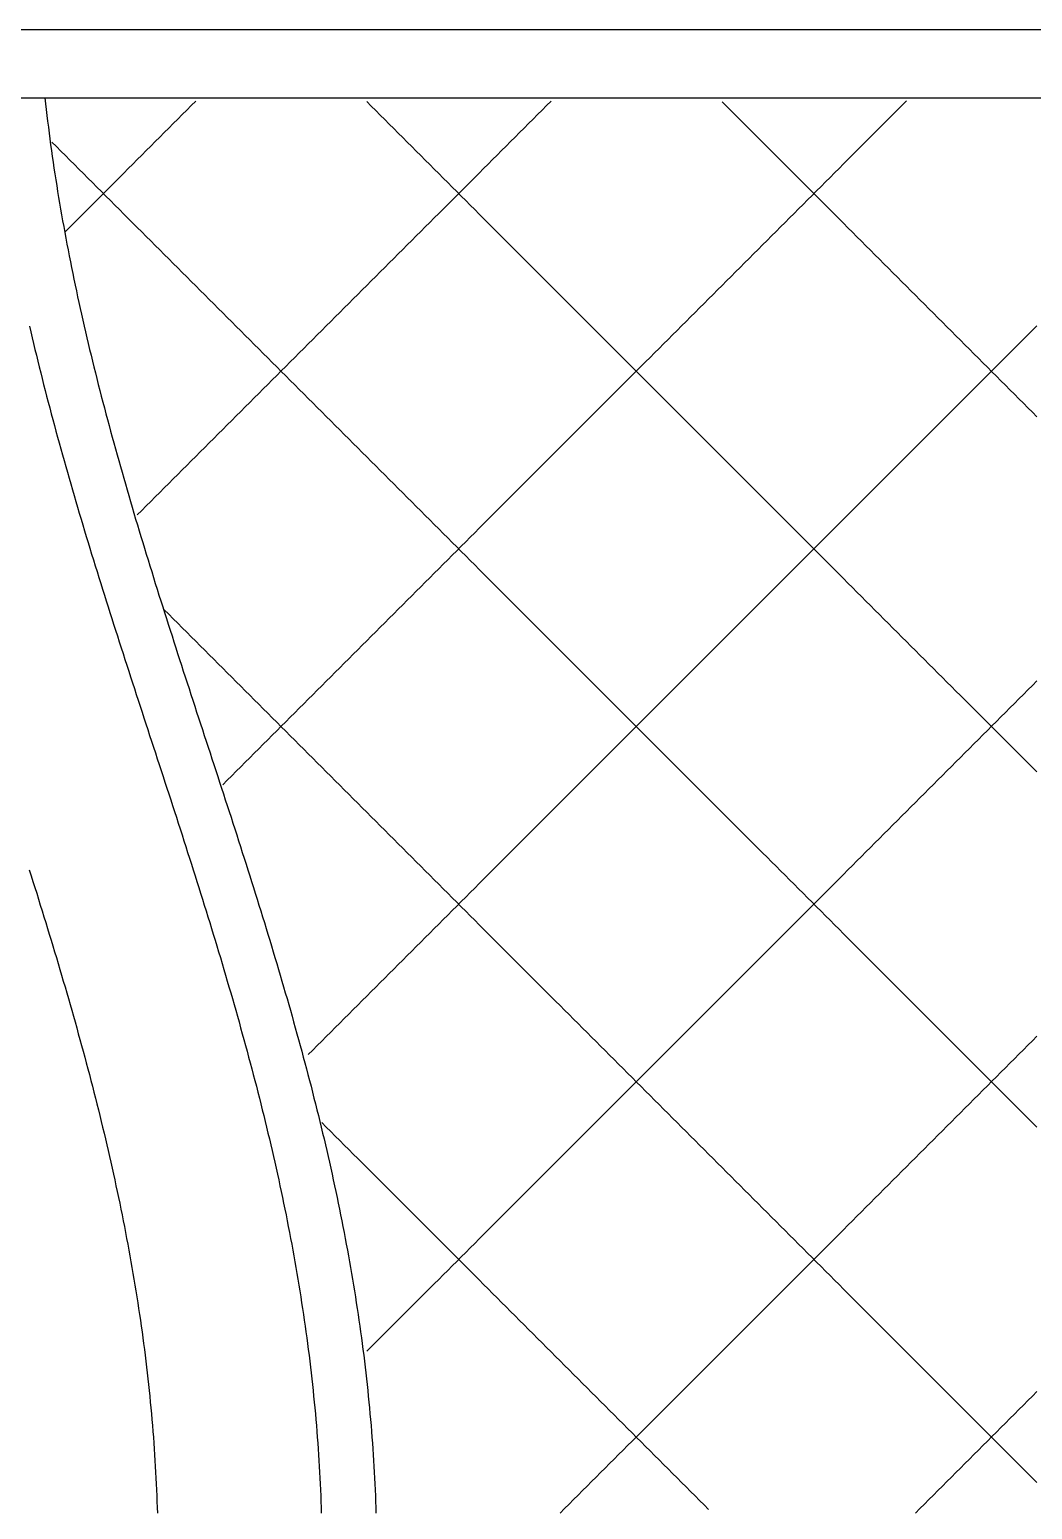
# Model space of a CAD drawing. Header units: millimetres. Extents: x 8 to 232, y 8 to 232.
# Drawn here: x 46.6 to 120, y 123.7 to 232 of the extents above; entities that cross this region are included whole.
import ezdxf

# ---------------------------------------------------------------- set-up
doc = ezdxf.new("R2010")
doc.units = ezdxf.units.MM
doc.layers.add('STUDY_GUIDES', color=7, linetype='Continuous')

msp = doc.modelspace()

# ---------------------------------------------------------------- linework, layer by layer
at = {"layer": 'STUDY_GUIDES'}
for points in [[(26, 232), (214, 232)], [(28, 227), (212, 227)], [(47.717, 227), (47.7645, 226.572), (47.8134, 226.144), (47.8639, 225.716), (47.9158, 225.288), (47.9691, 224.86), (48.0239, 224.432), (48.0801, 224.004), (48.1378, 223.576), (48.1969, 223.148), (48.2574, 222.72), (48.3194, 222.292), (48.3827, 221.864), (48.4474, 221.436), (48.5135, 221.008), (48.581, 220.58), (48.6499, 220.152), (48.7201, 219.724), (48.7917, 219.296), (48.8646, 218.868), (48.9389, 218.44), (49.0145, 218.012), (49.0914, 217.584), (49.1696, 217.156), (49.2491, 216.728), (49.3299, 216.3), (49.412, 215.872), (49.4953, 215.444), (49.5799, 215.016), (49.6657, 214.588), (49.7528, 214.16), (49.8411, 213.732), (49.9306, 213.304), (50.0213, 212.876), (50.1132, 212.448), (50.2063, 212.02), (50.3006, 211.592), (50.396, 211.164), (50.4925, 210.736), (50.5902, 210.308), (50.689, 209.88), (50.7889, 209.452), (50.8899, 209.024), (50.9919, 208.596), (51.0951, 208.168), (51.1993, 207.74), (51.3045, 207.312), (51.4108, 206.884), (51.5181, 206.456), (51.6264, 206.028), (51.7357, 205.6), (51.8459, 205.172), (51.9571, 204.744), (52.0693, 204.316), (52.1824, 203.888), (52.2964, 203.46), (52.4113, 203.032), (52.5271, 202.604), (52.6438, 202.176), (52.7613, 201.748), (52.8797, 201.32), (52.9989, 200.892), (53.119, 200.464), (53.2398, 200.036), (53.3614, 199.608), (53.4838, 199.18), (53.607, 198.752), (53.7309, 198.324), (53.8555, 197.896), (53.9808, 197.468), (54.1068, 197.04), (54.2335, 196.612), (54.3608, 196.184), (54.4888, 195.756), (54.6175, 195.328), (54.7467, 194.9), (54.8765, 194.472), (55.007, 194.044), (55.1379, 193.616), (55.2695, 193.188), (55.4015, 192.76), (55.5341, 192.332), (55.6672, 191.904), (55.8007, 191.476), (55.9347, 191.048), (56.0692, 190.62), (56.2041, 190.192), (56.3394, 189.764), (56.4751, 189.336), (56.6112, 188.908), (56.7477, 188.48), (56.8845, 188.052), (57.0216, 187.624), (57.159, 187.196), (57.2967, 186.768), (57.4348, 186.34), (57.573, 185.912), (57.7115, 185.484), (57.8503, 185.056), (57.9892, 184.628), (58.1283, 184.2), (58.2676, 183.772), (58.4071, 183.344), (58.5467, 182.916), (58.6864, 182.488), (58.8262, 182.06), (58.9661, 181.632), (59.1061, 181.204), (59.2461, 180.776), (59.3861, 180.348), (59.5262, 179.92), (59.6662, 179.492), (59.8063, 179.064), (59.9463, 178.636), (60.0862, 178.208), (60.2261, 177.78), (60.3659, 177.352), (60.5055, 176.924), (60.6451, 176.496), (60.7845, 176.068), (60.9237, 175.64), (61.0628, 175.212), (61.2016, 174.784), (61.3403, 174.356), (61.4787, 173.928), (61.6169, 173.5), (61.7548, 173.072), (61.8924, 172.644), (62.0297, 172.216), (62.1667, 171.788), (62.3034, 171.36), (62.4397, 170.932), (62.5756, 170.504), (62.7112, 170.076), (62.8464, 169.648), (62.9811, 169.22), (63.1154, 168.792), (63.2493, 168.364), (63.3826, 167.936), (63.5155, 167.508), (63.6479, 167.08), (63.7798, 166.652), (63.9111, 166.224), (64.0419, 165.796), (64.1721, 165.368), (64.3017, 164.94), (64.4307, 164.512), (64.5591, 164.084), (64.6868, 163.656), (64.8139, 163.228), (64.9404, 162.8), (65.0661, 162.372), (65.1912, 161.944), (65.3155, 161.516), (65.4392, 161.088), (65.562, 160.66), (65.6841, 160.232), (65.8055, 159.804), (65.926, 159.376), (66.0457, 158.948), (66.1646, 158.52), (66.2827, 158.092), (66.3999, 157.664), (66.5163, 157.236), (66.6318, 156.808), (66.7463, 156.38), (66.86, 155.952), (66.9728, 155.524), (67.0846, 155.096), (67.1954, 154.668), (67.3053, 154.24), (67.4142, 153.812), (67.5221, 153.384), (67.629, 152.956), (67.7349, 152.528), (67.8398, 152.1), (67.9436, 151.672), (68.0463, 151.244), (68.148, 150.816), (68.2486, 150.388), (68.3481, 149.96), (68.4465, 149.532), (68.5437, 149.104), (68.6398, 148.676), (68.7348, 148.248), (68.8286, 147.82), (68.9213, 147.392), (69.0127, 146.964), (69.103, 146.536), (69.192, 146.108), (69.2799, 145.68), (69.3665, 145.252), (69.4519, 144.824), (69.536, 144.396), (69.6189, 143.968), (69.7005, 143.54), (69.7808, 143.112), (69.8598, 142.684), (69.9375, 142.256), (70.0139, 141.828), (70.089, 141.4), (70.1628, 140.972), (70.2352, 140.544), (70.3063, 140.116), (70.376, 139.688), (70.4444, 139.26), (70.5113, 138.832), (70.5769, 138.404), (70.6411, 137.976), (70.704, 137.548), (70.7654, 137.12), (70.8253, 136.692), (70.8839, 136.264), (70.941, 135.836), (70.9967, 135.408), (71.051, 134.98), (71.1038, 134.552), (71.1552, 134.124), (71.205, 133.696), (71.2535, 133.268), (71.3004, 132.84), (71.3459, 132.412), (71.3898, 131.984), (71.4323, 131.556), (71.4733, 131.128), (71.5128, 130.7), (71.5507, 130.272), (71.5872, 129.844), (71.6221, 129.416), (71.6555, 128.988), (71.6874, 128.56), (71.7178, 128.132), (71.7466, 127.704), (71.7739, 127.276), (71.7997, 126.848), (71.8239, 126.42), (71.8465, 125.992), (71.8676, 125.564), (71.8872, 125.136), (71.9052, 124.708), (71.9216, 124.28), (71.9365, 123.852), (71.9498, 123.424)], [(49.2154, 217.2154), (49.5446, 217.5446), (49.8738, 217.8738), (50.2031, 218.2031), (50.5323, 218.5323), (50.8615, 218.8615), (51.1908, 219.1908), (51.52, 219.52), (51.8492, 219.8492), (52.1785, 220.1785), (52.5077, 220.5077), (52.8369, 220.8369), (53.1662, 221.1662), (53.4954, 221.4954), (53.8246, 221.8246), (54.1538, 222.1538), (54.4831, 222.4831), (54.8123, 222.8123), (55.1415, 223.1415), (55.4708, 223.4708), (55.8, 223.8), (56.1292, 224.1292), (56.4585, 224.4585), (56.7877, 224.7877), (57.1169, 225.1169), (57.4462, 225.4462), (57.7754, 225.7754), (58.1046, 226.1046), (58.4338, 226.4338), (58.7631, 226.7631)], [(54.4831, 196.4831), (54.8123, 196.8123), (55.1415, 197.1415), (55.4708, 197.4708), (55.8, 197.8), (56.1292, 198.1292), (56.4585, 198.4585), (56.7877, 198.7877), (57.1169, 199.1169), (57.4462, 199.4462), (57.7754, 199.7754), (58.1046, 200.1046), (58.4338, 200.4338), (58.7631, 200.7631), (59.0923, 201.0923), (59.4215, 201.4215), (59.7508, 201.7508), (60.08, 202.08), (60.4092, 202.4092), (60.7385, 202.7385), (61.0677, 203.0677), (61.3969, 203.3969), (61.7262, 203.7262), (62.0554, 204.0554), (62.3846, 204.3846), (62.7138, 204.7138), (63.0431, 205.0431), (63.3723, 205.3723), (63.7015, 205.7015), (64.0308, 206.0308), (64.36, 206.36), (64.6892, 206.6892), (65.0185, 207.0185), (65.3477, 207.3477), (65.6769, 207.6769), (66.0062, 208.0062), (66.3354, 208.3354), (66.6646, 208.6646), (66.9938, 208.9938), (67.3231, 209.3231), (67.6523, 209.6523), (67.9815, 209.9815), (68.3108, 210.3108), (68.64, 210.64), (68.9692, 210.9692), (69.2985, 211.2985), (69.6277, 211.6277), (69.9569, 211.9569), (70.2862, 212.2862), (70.6154, 212.6154), (70.9446, 212.9446), (71.2738, 213.2738), (71.6031, 213.6031), (71.9323, 213.9323), (72.2615, 214.2615), (72.5908, 214.5908), (72.92, 214.92), (73.2492, 215.2492), (73.5785, 215.5785), (73.9077, 215.9077), (74.2369, 216.2369), (74.5662, 216.5662), (74.8954, 216.8954), (75.2246, 217.2246), (75.5538, 217.5538), (75.8831, 217.8831), (76.2123, 218.2123), (76.5415, 218.5415), (76.8708, 218.8708), (77.2, 219.2), (77.5292, 219.5292), (77.8585, 219.8585), (78.1877, 220.1877), (78.5169, 220.5169), (78.8462, 220.8462), (79.1754, 221.1754), (79.5046, 221.5046), (79.8338, 221.8338), (80.1631, 222.1631), (80.4923, 222.4923), (80.8215, 222.8215), (81.1508, 223.1508), (81.48, 223.48), (81.8092, 223.8092), (82.1385, 224.1385), (82.4677, 224.4677), (82.7969, 224.7969), (83.1262, 225.1262), (83.4554, 225.4554), (83.7846, 225.7846), (84.1138, 226.1138), (84.4431, 226.4431), (84.7723, 226.7723)], [(60.7385, 176.7385), (61.0677, 177.0677), (61.3969, 177.3969), (61.7262, 177.7262), (62.0554, 178.0554), (62.3846, 178.3846), (62.7138, 178.7138), (63.0431, 179.0431), (63.3723, 179.3723), (63.7015, 179.7015), (64.0308, 180.0308), (64.36, 180.36), (64.6892, 180.6892), (65.0185, 181.0185), (65.3477, 181.3477), (65.6769, 181.6769), (66.0062, 182.0062), (66.3354, 182.3354), (66.6646, 182.6646), (66.9938, 182.9938), (67.3231, 183.3231), (67.6523, 183.6523), (67.9815, 183.9815), (68.3108, 184.3108), (68.64, 184.64), (68.9692, 184.9692), (69.2985, 185.2985), (69.6277, 185.6277), (69.9569, 185.9569), (70.2862, 186.2862), (70.6154, 186.6154), (70.9446, 186.9446), (71.2738, 187.2738), (71.6031, 187.6031), (71.9323, 187.9323), (72.2615, 188.2615), (72.5908, 188.5908), (72.92, 188.92), (73.2492, 189.2492), (73.5785, 189.5785), (73.9077, 189.9077), (74.2369, 190.2369), (74.5662, 190.5662), (74.8954, 190.8954), (75.2246, 191.2246), (75.5538, 191.5538), (75.8831, 191.8831), (76.2123, 192.2123), (76.5415, 192.5415), (76.8708, 192.8708), (77.2, 193.2), (77.5292, 193.5292), (77.8585, 193.8585), (78.1877, 194.1877), (78.5169, 194.5169), (78.8462, 194.8462), (79.1754, 195.1754), (79.5046, 195.5046), (79.8338, 195.8338), (80.1631, 196.1631), (80.4923, 196.4923), (80.8215, 196.8215), (81.1508, 197.1508), (81.48, 197.48), (81.8092, 197.8092), (82.1385, 198.1385), (82.4677, 198.4677), (82.7969, 198.7969), (83.1262, 199.1262), (83.4554, 199.4554), (83.7846, 199.7846), (84.1138, 200.1138), (84.4431, 200.4431), (84.7723, 200.7723), (85.1015, 201.1015), (85.4308, 201.4308), (85.76, 201.76), (86.0892, 202.0892), (86.4185, 202.4185), (86.7477, 202.7477), (87.0769, 203.0769), (87.4062, 203.4062), (87.7354, 203.7354), (88.0646, 204.0646), (88.3938, 204.3938), (88.7231, 204.7231), (89.0523, 205.0523), (89.3815, 205.3815), (89.7108, 205.7108), (90.04, 206.04), (90.3692, 206.3692), (90.6985, 206.6985), (91.0277, 207.0277), (91.3569, 207.3569), (91.6862, 207.6862), (92.0154, 208.0154), (92.3446, 208.3446), (92.6738, 208.6738), (93.0031, 209.0031), (93.3323, 209.3323), (93.6615, 209.6615), (93.9908, 209.9908), (94.32, 210.32), (94.6492, 210.6492), (94.9785, 210.9785), (95.3077, 211.3077), (95.6369, 211.6369), (95.9662, 211.9662), (96.2954, 212.2954), (96.6246, 212.6246), (96.9538, 212.9538), (97.2831, 213.2831), (97.6123, 213.6123), (97.9415, 213.9415), (98.2708, 214.2708), (98.6, 214.6), (98.9292, 214.9292), (99.2585, 215.2585), (99.5877, 215.5877), (99.9169, 215.9169), (100.2462, 216.2462), (100.5754, 216.5754), (100.9046, 216.9046), (101.2338, 217.2338), (101.5631, 217.5631), (101.8923, 217.8923), (102.2215, 218.2215), (102.5508, 218.5508), (102.88, 218.88), (103.2092, 219.2092), (103.5385, 219.5385), (103.8677, 219.8677), (104.1969, 220.1969), (104.5262, 220.5262), (104.8554, 220.8554), (105.1846, 221.1846), (105.5138, 221.5138), (105.8431, 221.8431), (106.1723, 222.1723), (106.5015, 222.5015), (106.8308, 222.8308), (107.16, 223.16), (107.4892, 223.4892), (107.8185, 223.8185), (108.1477, 224.1477), (108.4769, 224.4769), (108.8062, 224.8062), (109.1354, 225.1354), (109.4646, 225.4646), (109.7938, 225.7938), (110.1231, 226.1231), (110.4523, 226.4523), (110.7815, 226.7815)], [(71.2738, 226.7262), (71.6031, 226.3969), (71.9323, 226.0677), (72.2615, 225.7385), (72.5908, 225.4092), (72.92, 225.08), (73.2492, 224.7508), (73.5785, 224.4215), (73.9077, 224.0923), (74.2369, 223.7631), (74.5662, 223.4338), (74.8954, 223.1046), (75.2246, 222.7754), (75.5538, 222.4462), (75.8831, 222.1169), (76.2123, 221.7877), (76.5415, 221.4585), (76.8708, 221.1292), (77.2, 220.8), (77.5292, 220.4708), (77.8585, 220.1415), (78.1877, 219.8123), (78.5169, 219.4831), (78.8462, 219.1538), (79.1754, 218.8246), (79.5046, 218.4954), (79.8338, 218.1662), (80.1631, 217.8369), (80.4923, 217.5077), (80.8215, 217.1785), (81.1508, 216.8492), (81.48, 216.52), (81.8092, 216.1908), (82.1385, 215.8615), (82.4677, 215.5323), (82.7969, 215.2031), (83.1262, 214.8738), (83.4554, 214.5446), (83.7846, 214.2154), (84.1138, 213.8862), (84.4431, 213.5569), (84.7723, 213.2277), (85.1015, 212.8985), (85.4308, 212.5692), (85.76, 212.24), (86.0892, 211.9108), (86.4185, 211.5815), (86.7477, 211.2523), (87.0769, 210.9231), (87.4062, 210.5938), (87.7354, 210.2646), (88.0646, 209.9354), (88.3938, 209.6062), (88.7231, 209.2769), (89.0523, 208.9477), (89.3815, 208.6185), (89.7108, 208.2892), (90.04, 207.96), (90.3692, 207.6308), (90.6985, 207.3015), (91.0277, 206.9723), (91.3569, 206.6431), (91.6862, 206.3138), (92.0154, 205.9846), (92.3446, 205.6554), (92.6738, 205.3262), (93.0031, 204.9969), (93.3323, 204.6677), (93.6615, 204.3385), (93.9908, 204.0092), (94.32, 203.68), (94.6492, 203.3508), (94.9785, 203.0215), (95.3077, 202.6923), (95.6369, 202.3631), (95.9662, 202.0338), (96.2954, 201.7046), (96.6246, 201.3754), (96.9538, 201.0462), (97.2831, 200.7169), (97.6123, 200.3877), (97.9415, 200.0585), (98.2708, 199.7292), (98.6, 199.4), (98.9292, 199.0708), (99.2585, 198.7415), (99.5877, 198.4123), (99.9169, 198.0831), (100.2462, 197.7538), (100.5754, 197.4246), (100.9046, 197.0954), (101.2338, 196.7662), (101.5631, 196.4369), (101.8923, 196.1077), (102.2215, 195.7785), (102.5508, 195.4492), (102.88, 195.12), (103.2092, 194.7908), (103.5385, 194.4615), (103.8677, 194.1323), (104.1969, 193.8031), (104.5262, 193.4738), (104.8554, 193.1446), (105.1846, 192.8154), (105.5138, 192.4862), (105.8431, 192.1569), (106.1723, 191.8277), (106.5015, 191.4985), (106.8308, 191.1692), (107.16, 190.84), (107.4892, 190.5108), (107.8185, 190.1815), (108.1477, 189.8523), (108.4769, 189.5231), (108.8062, 189.1938), (109.1354, 188.8646), (109.4646, 188.5354), (109.7938, 188.2062), (110.1231, 187.8769), (110.4523, 187.5477), (110.7815, 187.2185), (111.1108, 186.8892), (111.44, 186.56), (111.7692, 186.2308), (112.0985, 185.9015), (112.4277, 185.5723), (112.7569, 185.2431), (113.0862, 184.9138), (113.4154, 184.5846), (113.7446, 184.2554), (114.0738, 183.9262), (114.4031, 183.5969), (114.7323, 183.2677), (115.0615, 182.9385), (115.3908, 182.6092), (115.72, 182.28), (116.0492, 181.9508), (116.3785, 181.6215), (116.7077, 181.2923), (117.0369, 180.9631), (117.3662, 180.6338), (117.6954, 180.3046), (118.0246, 179.9754), (118.3538, 179.6462), (118.6831, 179.3169), (119.0123, 178.9877), (119.3415, 178.6585), (119.6708, 178.3292), (120, 178), (120.3292, 177.6708)], [(97.2831, 226.7169), (97.6123, 226.3877), (97.9415, 226.0585), (98.2708, 225.7292), (98.6, 225.4), (98.9292, 225.0708), (99.2585, 224.7415), (99.5877, 224.4123), (99.9169, 224.0831), (100.2462, 223.7538), (100.5754, 223.4246), (100.9046, 223.0954), (101.2338, 222.7662), (101.5631, 222.4369), (101.8923, 222.1077), (102.2215, 221.7785), (102.5508, 221.4492), (102.88, 221.12), (103.2092, 220.7908), (103.5385, 220.4615), (103.8677, 220.1323), (104.1969, 219.8031), (104.5262, 219.4738), (104.8554, 219.1446), (105.1846, 218.8154), (105.5138, 218.4862), (105.8431, 218.1569), (106.1723, 217.8277), (106.5015, 217.4985), (106.8308, 217.1692), (107.16, 216.84), (107.4892, 216.5108), (107.8185, 216.1815), (108.1477, 215.8523), (108.4769, 215.5231), (108.8062, 215.1938), (109.1354, 214.8646), (109.4646, 214.5354), (109.7938, 214.2062), (110.1231, 213.8769), (110.4523, 213.5477), (110.7815, 213.2185), (111.1108, 212.8892), (111.44, 212.56), (111.7692, 212.2308), (112.0985, 211.9015), (112.4277, 211.5723), (112.7569, 211.2431), (113.0862, 210.9138), (113.4154, 210.5846), (113.7446, 210.2554), (114.0738, 209.9262), (114.4031, 209.5969), (114.7323, 209.2677), (115.0615, 208.9385), (115.3908, 208.6092), (115.72, 208.28), (116.0492, 207.9508), (116.3785, 207.6215), (116.7077, 207.2923), (117.0369, 206.9631), (117.3662, 206.6338), (117.6954, 206.3046), (118.0246, 205.9754), (118.3538, 205.6462), (118.6831, 205.3169), (119.0123, 204.9877), (119.3415, 204.6585), (119.6708, 204.3292), (120, 204), (120.3292, 203.6708)], [(48.2277, 223.7723), (48.5569, 223.4431), (48.8862, 223.1138), (49.2154, 222.7846), (49.5446, 222.4554), (49.8738, 222.1262), (50.2031, 221.7969), (50.5323, 221.4677), (50.8615, 221.1385), (51.1908, 220.8092), (51.52, 220.48), (51.8492, 220.1508), (52.1785, 219.8215), (52.5077, 219.4923), (52.8369, 219.1631), (53.1662, 218.8338), (53.4954, 218.5046), (53.8246, 218.1754), (54.1538, 217.8462), (54.4831, 217.5169), (54.8123, 217.1877), (55.1415, 216.8585), (55.4708, 216.5292), (55.8, 216.2), (56.1292, 215.8708), (56.4585, 215.5415), (56.7877, 215.2123), (57.1169, 214.8831), (57.4462, 214.5538), (57.7754, 214.2246), (58.1046, 213.8954), (58.4338, 213.5662), (58.7631, 213.2369), (59.0923, 212.9077), (59.4215, 212.5785), (59.7508, 212.2492), (60.08, 211.92), (60.4092, 211.5908), (60.7385, 211.2615), (61.0677, 210.9323), (61.3969, 210.6031), (61.7262, 210.2738), (62.0554, 209.9446), (62.3846, 209.6154), (62.7138, 209.2862), (63.0431, 208.9569), (63.3723, 208.6277), (63.7015, 208.2985), (64.0308, 207.9692), (64.36, 207.64), (64.6892, 207.3108), (65.0185, 206.9815), (65.3477, 206.6523), (65.6769, 206.3231), (66.0062, 205.9938), (66.3354, 205.6646), (66.6646, 205.3354), (66.9938, 205.0062), (67.3231, 204.6769), (67.6523, 204.3477), (67.9815, 204.0185), (68.3108, 203.6892), (68.64, 203.36), (68.9692, 203.0308), (69.2985, 202.7015), (69.6277, 202.3723), (69.9569, 202.0431), (70.2862, 201.7138), (70.6154, 201.3846), (70.9446, 201.0554), (71.2738, 200.7262), (71.6031, 200.3969), (71.9323, 200.0677), (72.2615, 199.7385), (72.5908, 199.4092), (72.92, 199.08), (73.2492, 198.7508), (73.5785, 198.4215), (73.9077, 198.0923), (74.2369, 197.7631), (74.5662, 197.4338), (74.8954, 197.1046), (75.2246, 196.7754), (75.5538, 196.4462), (75.8831, 196.1169), (76.2123, 195.7877), (76.5415, 195.4585), (76.8708, 195.1292), (77.2, 194.8), (77.5292, 194.4708), (77.8585, 194.1415), (78.1877, 193.8123), (78.5169, 193.4831), (78.8462, 193.1538), (79.1754, 192.8246), (79.5046, 192.4954), (79.8338, 192.1662), (80.1631, 191.8369), (80.4923, 191.5077), (80.8215, 191.1785), (81.1508, 190.8492), (81.48, 190.52), (81.8092, 190.1908), (82.1385, 189.8615), (82.4677, 189.5323), (82.7969, 189.2031), (83.1262, 188.8738), (83.4554, 188.5446), (83.7846, 188.2154), (84.1138, 187.8862), (84.4431, 187.5569), (84.7723, 187.2277), (85.1015, 186.8985), (85.4308, 186.5692), (85.76, 186.24), (86.0892, 185.9108), (86.4185, 185.5815), (86.7477, 185.2523), (87.0769, 184.9231), (87.4062, 184.5938), (87.7354, 184.2646), (88.0646, 183.9354), (88.3938, 183.6062), (88.7231, 183.2769), (89.0523, 182.9477), (89.3815, 182.6185), (89.7108, 182.2892), (90.04, 181.96), (90.3692, 181.6308), (90.6985, 181.3015), (91.0277, 180.9723), (91.3569, 180.6431), (91.6862, 180.3138), (92.0154, 179.9846), (92.3446, 179.6554), (92.6738, 179.3262), (93.0031, 178.9969), (93.3323, 178.6677), (93.6615, 178.3385), (93.9908, 178.0092), (94.32, 177.68), (94.6492, 177.3508), (94.9785, 177.0215), (95.3077, 176.6923), (95.6369, 176.3631), (95.9662, 176.0338), (96.2954, 175.7046), (96.6246, 175.3754), (96.9538, 175.0462), (97.2831, 174.7169), (97.6123, 174.3877), (97.9415, 174.0585), (98.2708, 173.7292), (98.6, 173.4), (98.9292, 173.0708), (99.2585, 172.7415), (99.5877, 172.4123), (99.9169, 172.0831), (100.2462, 171.7538), (100.5754, 171.4246), (100.9046, 171.0954), (101.2338, 170.7662), (101.5631, 170.4369), (101.8923, 170.1077), (102.2215, 169.7785), (102.5508, 169.4492), (102.88, 169.12), (103.2092, 168.7908), (103.5385, 168.4615), (103.8677, 168.1323), (104.1969, 167.8031), (104.5262, 167.4738), (104.8554, 167.1446), (105.1846, 166.8154), (105.5138, 166.4862), (105.8431, 166.1569), (106.1723, 165.8277), (106.5015, 165.4985), (106.8308, 165.1692), (107.16, 164.84), (107.4892, 164.5108), (107.8185, 164.1815), (108.1477, 163.8523), (108.4769, 163.5231), (108.8062, 163.1938), (109.1354, 162.8646), (109.4646, 162.5354), (109.7938, 162.2062), (110.1231, 161.8769), (110.4523, 161.5477), (110.7815, 161.2185), (111.1108, 160.8892), (111.44, 160.56), (111.7692, 160.2308), (112.0985, 159.9015), (112.4277, 159.5723), (112.7569, 159.2431), (113.0862, 158.9138), (113.4154, 158.5846), (113.7446, 158.2554), (114.0738, 157.9262), (114.4031, 157.5969), (114.7323, 157.2677), (115.0615, 156.9385), (115.3908, 156.6092), (115.72, 156.28), (116.0492, 155.9508), (116.3785, 155.6215), (116.7077, 155.2923), (117.0369, 154.9631), (117.3662, 154.6338), (117.6954, 154.3046), (118.0246, 153.9754), (118.3538, 153.6462), (118.6831, 153.3169), (119.0123, 152.9877), (119.3415, 152.6585), (119.6708, 152.3292), (120, 152), (120.3292, 151.6708)], [(46.5902, 210.308), (46.689, 209.88), (46.7889, 209.452), (46.8899, 209.024), (46.9919, 208.596), (47.0951, 208.168), (47.1993, 207.74), (47.3045, 207.312), (47.4108, 206.884), (47.5181, 206.456), (47.6264, 206.028), (47.7357, 205.6), (47.8459, 205.172), (47.9571, 204.744), (48.0693, 204.316), (48.1824, 203.888), (48.2964, 203.46), (48.4113, 203.032), (48.5271, 202.604), (48.6438, 202.176), (48.7613, 201.748), (48.8797, 201.32), (48.9989, 200.892), (49.119, 200.464), (49.2398, 200.036), (49.3614, 199.608), (49.4838, 199.18), (49.607, 198.752), (49.7309, 198.324), (49.8555, 197.896), (49.9808, 197.468), (50.1068, 197.04), (50.2335, 196.612), (50.3608, 196.184), (50.4888, 195.756), (50.6175, 195.328), (50.7467, 194.9), (50.8765, 194.472), (51.007, 194.044), (51.1379, 193.616), (51.2695, 193.188), (51.4015, 192.76), (51.5341, 192.332), (51.6672, 191.904), (51.8007, 191.476), (51.9347, 191.048), (52.0692, 190.62), (52.2041, 190.192), (52.3394, 189.764), (52.4751, 189.336), (52.6112, 188.908), (52.7477, 188.48), (52.8845, 188.052), (53.0216, 187.624), (53.159, 187.196), (53.2967, 186.768), (53.4348, 186.34), (53.573, 185.912), (53.7115, 185.484), (53.8503, 185.056), (53.9892, 184.628), (54.1283, 184.2), (54.2676, 183.772), (54.4071, 183.344), (54.5467, 182.916), (54.6864, 182.488), (54.8262, 182.06), (54.9661, 181.632), (55.1061, 181.204), (55.2461, 180.776), (55.3861, 180.348), (55.5262, 179.92), (55.6662, 179.492), (55.8063, 179.064), (55.9463, 178.636), (56.0862, 178.208), (56.2261, 177.78), (56.3659, 177.352), (56.5055, 176.924), (56.6451, 176.496), (56.7845, 176.068), (56.9237, 175.64), (57.0628, 175.212), (57.2016, 174.784), (57.3403, 174.356), (57.4787, 173.928), (57.6169, 173.5), (57.7548, 173.072), (57.8924, 172.644), (58.0297, 172.216), (58.1667, 171.788), (58.3034, 171.36), (58.4397, 170.932), (58.5756, 170.504), (58.7112, 170.076), (58.8464, 169.648), (58.9811, 169.22), (59.1154, 168.792), (59.2493, 168.364), (59.3826, 167.936), (59.5155, 167.508), (59.6479, 167.08), (59.7798, 166.652), (59.9111, 166.224), (60.0419, 165.796), (60.1721, 165.368), (60.3017, 164.94), (60.4307, 164.512), (60.5591, 164.084), (60.6868, 163.656), (60.8139, 163.228), (60.9404, 162.8), (61.0661, 162.372), (61.1912, 161.944), (61.3155, 161.516), (61.4392, 161.088), (61.562, 160.66), (61.6841, 160.232), (61.8055, 159.804), (61.926, 159.376), (62.0457, 158.948), (62.1646, 158.52), (62.2827, 158.092), (62.3999, 157.664), (62.5163, 157.236), (62.6318, 156.808), (62.7463, 156.38), (62.86, 155.952), (62.9728, 155.524), (63.0846, 155.096), (63.1954, 154.668), (63.3053, 154.24), (63.4142, 153.812), (63.5221, 153.384), (63.629, 152.956), (63.7349, 152.528), (63.8398, 152.1), (63.9436, 151.672), (64.0463, 151.244), (64.148, 150.816), (64.2486, 150.388), (64.3481, 149.96), (64.4465, 149.532), (64.5437, 149.104), (64.6398, 148.676), (64.7348, 148.248), (64.8286, 147.82), (64.9213, 147.392), (65.0127, 146.964), (65.103, 146.536), (65.192, 146.108), (65.2799, 145.68), (65.3665, 145.252), (65.4519, 144.824), (65.536, 144.396), (65.6189, 143.968), (65.7005, 143.54), (65.7808, 143.112), (65.8598, 142.684), (65.9375, 142.256), (66.0139, 141.828), (66.089, 141.4), (66.1628, 140.972), (66.2352, 140.544), (66.3063, 140.116), (66.376, 139.688), (66.4444, 139.26), (66.5113, 138.832), (66.5769, 138.404), (66.6411, 137.976), (66.704, 137.548), (66.7654, 137.12), (66.8253, 136.692), (66.8839, 136.264), (66.941, 135.836), (66.9967, 135.408), (67.051, 134.98), (67.1038, 134.552), (67.1552, 134.124), (67.205, 133.696), (67.2535, 133.268), (67.3004, 132.84), (67.3459, 132.412), (67.3898, 131.984), (67.4323, 131.556), (67.4733, 131.128), (67.5128, 130.7), (67.5507, 130.272), (67.5872, 129.844), (67.6221, 129.416), (67.6555, 128.988), (67.6874, 128.56), (67.7178, 128.132), (67.7466, 127.704), (67.7739, 127.276), (67.7997, 126.848), (67.8239, 126.42), (67.8465, 125.992), (67.8676, 125.564), (67.8872, 125.136), (67.9052, 124.708), (67.9216, 124.28), (67.9365, 123.852), (67.9498, 123.424)], [(66.9938, 156.9938), (67.3231, 157.3231), (67.6523, 157.6523), (67.9815, 157.9815), (68.3108, 158.3108), (68.64, 158.64), (68.9692, 158.9692), (69.2985, 159.2985), (69.6277, 159.6277), (69.9569, 159.9569), (70.2862, 160.2862), (70.6154, 160.6154), (70.9446, 160.9446), (71.2738, 161.2738), (71.6031, 161.6031), (71.9323, 161.9323), (72.2615, 162.2615), (72.5908, 162.5908), (72.92, 162.92), (73.2492, 163.2492), (73.5785, 163.5785), (73.9077, 163.9077), (74.2369, 164.2369), (74.5662, 164.5662), (74.8954, 164.8954), (75.2246, 165.2246), (75.5538, 165.5538), (75.8831, 165.8831), (76.2123, 166.2123), (76.5415, 166.5415), (76.8708, 166.8708), (77.2, 167.2), (77.5292, 167.5292), (77.8585, 167.8585), (78.1877, 168.1877), (78.5169, 168.5169), (78.8462, 168.8462), (79.1754, 169.1754), (79.5046, 169.5046), (79.8338, 169.8338), (80.1631, 170.1631), (80.4923, 170.4923), (80.8215, 170.8215), (81.1508, 171.1508), (81.48, 171.48), (81.8092, 171.8092), (82.1385, 172.1385), (82.4677, 172.4677), (82.7969, 172.7969), (83.1262, 173.1262), (83.4554, 173.4554), (83.7846, 173.7846), (84.1138, 174.1138), (84.4431, 174.4431), (84.7723, 174.7723), (85.1015, 175.1015), (85.4308, 175.4308), (85.76, 175.76), (86.0892, 176.0892), (86.4185, 176.4185), (86.7477, 176.7477), (87.0769, 177.0769), (87.4062, 177.4062), (87.7354, 177.7354), (88.0646, 178.0646), (88.3938, 178.3938), (88.7231, 178.7231), (89.0523, 179.0523), (89.3815, 179.3815), (89.7108, 179.7108), (90.04, 180.04), (90.3692, 180.3692), (90.6985, 180.6985), (91.0277, 181.0277), (91.3569, 181.3569), (91.6862, 181.6862), (92.0154, 182.0154), (92.3446, 182.3446), (92.6738, 182.6738), (93.0031, 183.0031), (93.3323, 183.3323), (93.6615, 183.6615), (93.9908, 183.9908), (94.32, 184.32), (94.6492, 184.6492), (94.9785, 184.9785), (95.3077, 185.3077), (95.6369, 185.6369), (95.9662, 185.9662), (96.2954, 186.2954), (96.6246, 186.6246), (96.9538, 186.9538), (97.2831, 187.2831), (97.6123, 187.6123), (97.9415, 187.9415), (98.2708, 188.2708), (98.6, 188.6), (98.9292, 188.9292), (99.2585, 189.2585), (99.5877, 189.5877), (99.9169, 189.9169), (100.2462, 190.2462), (100.5754, 190.5754), (100.9046, 190.9046), (101.2338, 191.2338), (101.5631, 191.5631), (101.8923, 191.8923), (102.2215, 192.2215), (102.5508, 192.5508), (102.88, 192.88), (103.2092, 193.2092), (103.5385, 193.5385), (103.8677, 193.8677), (104.1969, 194.1969), (104.5262, 194.5262), (104.8554, 194.8554), (105.1846, 195.1846), (105.5138, 195.5138), (105.8431, 195.8431), (106.1723, 196.1723), (106.5015, 196.5015), (106.8308, 196.8308), (107.16, 197.16), (107.4892, 197.4892), (107.8185, 197.8185), (108.1477, 198.1477), (108.4769, 198.4769), (108.8062, 198.8062), (109.1354, 199.1354), (109.4646, 199.4646), (109.7938, 199.7938), (110.1231, 200.1231), (110.4523, 200.4523), (110.7815, 200.7815), (111.1108, 201.1108), (111.44, 201.44), (111.7692, 201.7692), (112.0985, 202.0985), (112.4277, 202.4277), (112.7569, 202.7569), (113.0862, 203.0862), (113.4154, 203.4154), (113.7446, 203.7446), (114.0738, 204.0738), (114.4031, 204.4031), (114.7323, 204.7323), (115.0615, 205.0615), (115.3908, 205.3908), (115.72, 205.72), (116.0492, 206.0492), (116.3785, 206.3785), (116.7077, 206.7077), (117.0369, 207.0369), (117.3662, 207.3662), (117.6954, 207.6954), (118.0246, 208.0246), (118.3538, 208.3538), (118.6831, 208.6831), (119.0123, 209.0123), (119.3415, 209.3415), (119.6708, 209.6708), (120, 210), (120.3292, 210.3292)], [(56.4585, 189.5415), (56.7877, 189.2123), (57.1169, 188.8831), (57.4462, 188.5538), (57.7754, 188.2246), (58.1046, 187.8954), (58.4338, 187.5662), (58.7631, 187.2369), (59.0923, 186.9077), (59.4215, 186.5785), (59.7508, 186.2492), (60.08, 185.92), (60.4092, 185.5908), (60.7385, 185.2615), (61.0677, 184.9323), (61.3969, 184.6031), (61.7262, 184.2738), (62.0554, 183.9446), (62.3846, 183.6154), (62.7138, 183.2862), (63.0431, 182.9569), (63.3723, 182.6277), (63.7015, 182.2985), (64.0308, 181.9692), (64.36, 181.64), (64.6892, 181.3108), (65.0185, 180.9815), (65.3477, 180.6523), (65.6769, 180.3231), (66.0062, 179.9938), (66.3354, 179.6646), (66.6646, 179.3354), (66.9938, 179.0062), (67.3231, 178.6769), (67.6523, 178.3477), (67.9815, 178.0185), (68.3108, 177.6892), (68.64, 177.36), (68.9692, 177.0308), (69.2985, 176.7015), (69.6277, 176.3723), (69.9569, 176.0431), (70.2862, 175.7138), (70.6154, 175.3846), (70.9446, 175.0554), (71.2738, 174.7262), (71.6031, 174.3969), (71.9323, 174.0677), (72.2615, 173.7385), (72.5908, 173.4092), (72.92, 173.08), (73.2492, 172.7508), (73.5785, 172.4215), (73.9077, 172.0923), (74.2369, 171.7631), (74.5662, 171.4338), (74.8954, 171.1046), (75.2246, 170.7754), (75.5538, 170.4462), (75.8831, 170.1169), (76.2123, 169.7877), (76.5415, 169.4585), (76.8708, 169.1292), (77.2, 168.8), (77.5292, 168.4708), (77.8585, 168.1415), (78.1877, 167.8123), (78.5169, 167.4831), (78.8462, 167.1538), (79.1754, 166.8246), (79.5046, 166.4954), (79.8338, 166.1662), (80.1631, 165.8369), (80.4923, 165.5077), (80.8215, 165.1785), (81.1508, 164.8492), (81.48, 164.52), (81.8092, 164.1908), (82.1385, 163.8615), (82.4677, 163.5323), (82.7969, 163.2031), (83.1262, 162.8738), (83.4554, 162.5446), (83.7846, 162.2154), (84.1138, 161.8862), (84.4431, 161.5569), (84.7723, 161.2277), (85.1015, 160.8985), (85.4308, 160.5692), (85.76, 160.24), (86.0892, 159.9108), (86.4185, 159.5815), (86.7477, 159.2523), (87.0769, 158.9231), (87.4062, 158.5938), (87.7354, 158.2646), (88.0646, 157.9354), (88.3938, 157.6062), (88.7231, 157.2769), (89.0523, 156.9477), (89.3815, 156.6185), (89.7108, 156.2892), (90.04, 155.96), (90.3692, 155.6308), (90.6985, 155.3015), (91.0277, 154.9723), (91.3569, 154.6431), (91.6862, 154.3138), (92.0154, 153.9846), (92.3446, 153.6554), (92.6738, 153.3262), (93.0031, 152.9969), (93.3323, 152.6677), (93.6615, 152.3385), (93.9908, 152.0092), (94.32, 151.68), (94.6492, 151.3508), (94.9785, 151.0215), (95.3077, 150.6923), (95.6369, 150.3631), (95.9662, 150.0338), (96.2954, 149.7046), (96.6246, 149.3754), (96.9538, 149.0462), (97.2831, 148.7169), (97.6123, 148.3877), (97.9415, 148.0585), (98.2708, 147.7292), (98.6, 147.4), (98.9292, 147.0708), (99.2585, 146.7415), (99.5877, 146.4123), (99.9169, 146.0831), (100.2462, 145.7538), (100.5754, 145.4246), (100.9046, 145.0954), (101.2338, 144.7662), (101.5631, 144.4369), (101.8923, 144.1077), (102.2215, 143.7785), (102.5508, 143.4492), (102.88, 143.12), (103.2092, 142.7908), (103.5385, 142.4615), (103.8677, 142.1323), (104.1969, 141.8031), (104.5262, 141.4738), (104.8554, 141.1446), (105.1846, 140.8154), (105.5138, 140.4862), (105.8431, 140.1569), (106.1723, 139.8277), (106.5015, 139.4985), (106.8308, 139.1692), (107.16, 138.84), (107.4892, 138.5108), (107.8185, 138.1815), (108.1477, 137.8523), (108.4769, 137.5231), (108.8062, 137.1938), (109.1354, 136.8646), (109.4646, 136.5354), (109.7938, 136.2062), (110.1231, 135.8769), (110.4523, 135.5477), (110.7815, 135.2185), (111.1108, 134.8892), (111.44, 134.56), (111.7692, 134.2308), (112.0985, 133.9015), (112.4277, 133.5723), (112.7569, 133.2431), (113.0862, 132.9138), (113.4154, 132.5846), (113.7446, 132.2554), (114.0738, 131.9262), (114.4031, 131.5969), (114.7323, 131.2677), (115.0615, 130.9385), (115.3908, 130.6092), (115.72, 130.28), (116.0492, 129.9508), (116.3785, 129.6215), (116.7077, 129.2923), (117.0369, 128.9631), (117.3662, 128.6338), (117.6954, 128.3046), (118.0246, 127.9754), (118.3538, 127.6462), (118.6831, 127.3169), (119.0123, 126.9877), (119.3415, 126.6585), (119.6708, 126.3292), (120, 126), (120.3292, 125.6708)], [(71.2738, 135.2738), (71.6031, 135.6031), (71.9323, 135.9323), (72.2615, 136.2615), (72.5908, 136.5908), (72.92, 136.92), (73.2492, 137.2492), (73.5785, 137.5785), (73.9077, 137.9077), (74.2369, 138.2369), (74.5662, 138.5662), (74.8954, 138.8954), (75.2246, 139.2246), (75.5538, 139.5538), (75.8831, 139.8831), (76.2123, 140.2123), (76.5415, 140.5415), (76.8708, 140.8708), (77.2, 141.2), (77.5292, 141.5292), (77.8585, 141.8585), (78.1877, 142.1877), (78.5169, 142.5169), (78.8462, 142.8462), (79.1754, 143.1754), (79.5046, 143.5046), (79.8338, 143.8338), (80.1631, 144.1631), (80.4923, 144.4923), (80.8215, 144.8215), (81.1508, 145.1508), (81.48, 145.48), (81.8092, 145.8092), (82.1385, 146.1385), (82.4677, 146.4677), (82.7969, 146.7969), (83.1262, 147.1262), (83.4554, 147.4554), (83.7846, 147.7846), (84.1138, 148.1138), (84.4431, 148.4431), (84.7723, 148.7723), (85.1015, 149.1015), (85.4308, 149.4308), (85.76, 149.76), (86.0892, 150.0892), (86.4185, 150.4185), (86.7477, 150.7477), (87.0769, 151.0769), (87.4062, 151.4062), (87.7354, 151.7354), (88.0646, 152.0646), (88.3938, 152.3938), (88.7231, 152.7231), (89.0523, 153.0523), (89.3815, 153.3815), (89.7108, 153.7108), (90.04, 154.04), (90.3692, 154.3692), (90.6985, 154.6985), (91.0277, 155.0277), (91.3569, 155.3569), (91.6862, 155.6862), (92.0154, 156.0154), (92.3446, 156.3446), (92.6738, 156.6738), (93.0031, 157.0031), (93.3323, 157.3323), (93.6615, 157.6615), (93.9908, 157.9908), (94.32, 158.32), (94.6492, 158.6492), (94.9785, 158.9785), (95.3077, 159.3077), (95.6369, 159.6369), (95.9662, 159.9662), (96.2954, 160.2954), (96.6246, 160.6246), (96.9538, 160.9538), (97.2831, 161.2831), (97.6123, 161.6123), (97.9415, 161.9415), (98.2708, 162.2708), (98.6, 162.6), (98.9292, 162.9292), (99.2585, 163.2585), (99.5877, 163.5877), (99.9169, 163.9169), (100.2462, 164.2462), (100.5754, 164.5754), (100.9046, 164.9046), (101.2338, 165.2338), (101.5631, 165.5631), (101.8923, 165.8923), (102.2215, 166.2215), (102.5508, 166.5508), (102.88, 166.88), (103.2092, 167.2092), (103.5385, 167.5385), (103.8677, 167.8677), (104.1969, 168.1969), (104.5262, 168.5262), (104.8554, 168.8554), (105.1846, 169.1846), (105.5138, 169.5138), (105.8431, 169.8431), (106.1723, 170.1723), (106.5015, 170.5015), (106.8308, 170.8308), (107.16, 171.16), (107.4892, 171.4892), (107.8185, 171.8185), (108.1477, 172.1477), (108.4769, 172.4769), (108.8062, 172.8062), (109.1354, 173.1354), (109.4646, 173.4646), (109.7938, 173.7938), (110.1231, 174.1231), (110.4523, 174.4523), (110.7815, 174.7815), (111.1108, 175.1108), (111.44, 175.44), (111.7692, 175.7692), (112.0985, 176.0985), (112.4277, 176.4277), (112.7569, 176.7569), (113.0862, 177.0862), (113.4154, 177.4154), (113.7446, 177.7446), (114.0738, 178.0738), (114.4031, 178.4031), (114.7323, 178.7323), (115.0615, 179.0615), (115.3908, 179.3908), (115.72, 179.72), (116.0492, 180.0492), (116.3785, 180.3785), (116.7077, 180.7077), (117.0369, 181.0369), (117.3662, 181.3662), (117.6954, 181.6954), (118.0246, 182.0246), (118.3538, 182.3538), (118.6831, 182.6831), (119.0123, 183.0123), (119.3415, 183.3415), (119.6708, 183.6708), (120, 184), (120.3292, 184.3292)], [(46.5756, 170.504), (46.7112, 170.076), (46.8464, 169.648), (46.9811, 169.22), (47.1154, 168.792), (47.2493, 168.364), (47.3826, 167.936), (47.5155, 167.508), (47.6479, 167.08), (47.7798, 166.652), (47.9111, 166.224), (48.0419, 165.796), (48.1721, 165.368), (48.3017, 164.94), (48.4307, 164.512), (48.5591, 164.084), (48.6868, 163.656), (48.8139, 163.228), (48.9404, 162.8), (49.0661, 162.372), (49.1912, 161.944), (49.3155, 161.516), (49.4392, 161.088), (49.562, 160.66), (49.6841, 160.232), (49.8055, 159.804), (49.926, 159.376), (50.0457, 158.948), (50.1646, 158.52), (50.2827, 158.092), (50.3999, 157.664), (50.5163, 157.236), (50.6318, 156.808), (50.7463, 156.38), (50.86, 155.952), (50.9728, 155.524), (51.0846, 155.096), (51.1954, 154.668), (51.3053, 154.24), (51.4142, 153.812), (51.5221, 153.384), (51.629, 152.956), (51.7349, 152.528), (51.8398, 152.1), (51.9436, 151.672), (52.0463, 151.244), (52.148, 150.816), (52.2486, 150.388), (52.3481, 149.96), (52.4465, 149.532), (52.5437, 149.104), (52.6398, 148.676), (52.7348, 148.248), (52.8286, 147.82), (52.9213, 147.392), (53.0127, 146.964), (53.103, 146.536), (53.192, 146.108), (53.2799, 145.68), (53.3665, 145.252), (53.4519, 144.824), (53.536, 144.396), (53.6189, 143.968), (53.7005, 143.54), (53.7808, 143.112), (53.8598, 142.684), (53.9375, 142.256), (54.0139, 141.828), (54.089, 141.4), (54.1628, 140.972), (54.2352, 140.544), (54.3063, 140.116), (54.376, 139.688), (54.4444, 139.26), (54.5113, 138.832), (54.5769, 138.404), (54.6411, 137.976), (54.704, 137.548), (54.7654, 137.12), (54.8253, 136.692), (54.8839, 136.264), (54.941, 135.836), (54.9967, 135.408), (55.051, 134.98), (55.1038, 134.552), (55.1552, 134.124), (55.205, 133.696), (55.2535, 133.268), (55.3004, 132.84), (55.3459, 132.412), (55.3898, 131.984), (55.4323, 131.556), (55.4733, 131.128), (55.5128, 130.7), (55.5507, 130.272), (55.5872, 129.844), (55.6221, 129.416), (55.6555, 128.988), (55.6874, 128.56), (55.7178, 128.132), (55.7466, 127.704), (55.7739, 127.276), (55.7997, 126.848), (55.8239, 126.42), (55.8465, 125.992), (55.8676, 125.564), (55.8872, 125.136), (55.9052, 124.708), (55.9216, 124.28), (55.9365, 123.852), (55.9498, 123.424)], [(85.4308, 123.4308), (85.76, 123.76), (86.0892, 124.0892), (86.4185, 124.4185), (86.7477, 124.7477), (87.0769, 125.0769), (87.4062, 125.4062), (87.7354, 125.7354), (88.0646, 126.0646), (88.3938, 126.3938), (88.7231, 126.7231), (89.0523, 127.0523), (89.3815, 127.3815), (89.7108, 127.7108), (90.04, 128.04), (90.3692, 128.3692), (90.6985, 128.6985), (91.0277, 129.0277), (91.3569, 129.3569), (91.6862, 129.6862), (92.0154, 130.0154), (92.3446, 130.3446), (92.6738, 130.6738), (93.0031, 131.0031), (93.3323, 131.3323), (93.6615, 131.6615), (93.9908, 131.9908), (94.32, 132.32), (94.6492, 132.6492), (94.9785, 132.9785), (95.3077, 133.3077), (95.6369, 133.6369), (95.9662, 133.9662), (96.2954, 134.2954), (96.6246, 134.6246), (96.9538, 134.9538), (97.2831, 135.2831), (97.6123, 135.6123), (97.9415, 135.9415), (98.2708, 136.2708), (98.6, 136.6), (98.9292, 136.9292), (99.2585, 137.2585), (99.5877, 137.5877), (99.9169, 137.9169), (100.2462, 138.2462), (100.5754, 138.5754), (100.9046, 138.9046), (101.2338, 139.2338), (101.5631, 139.5631), (101.8923, 139.8923), (102.2215, 140.2215), (102.5508, 140.5508), (102.88, 140.88), (103.2092, 141.2092), (103.5385, 141.5385), (103.8677, 141.8677), (104.1969, 142.1969), (104.5262, 142.5262), (104.8554, 142.8554), (105.1846, 143.1846), (105.5138, 143.5138), (105.8431, 143.8431), (106.1723, 144.1723), (106.5015, 144.5015), (106.8308, 144.8308), (107.16, 145.16), (107.4892, 145.4892), (107.8185, 145.8185), (108.1477, 146.1477), (108.4769, 146.4769), (108.8062, 146.8062), (109.1354, 147.1354), (109.4646, 147.4646), (109.7938, 147.7938), (110.1231, 148.1231), (110.4523, 148.4523), (110.7815, 148.7815), (111.1108, 149.1108), (111.44, 149.44), (111.7692, 149.7692), (112.0985, 150.0985), (112.4277, 150.4277), (112.7569, 150.7569), (113.0862, 151.0862), (113.4154, 151.4154), (113.7446, 151.7446), (114.0738, 152.0738), (114.4031, 152.4031), (114.7323, 152.7323), (115.0615, 153.0615), (115.3908, 153.3908), (115.72, 153.72), (116.0492, 154.0492), (116.3785, 154.3785), (116.7077, 154.7077), (117.0369, 155.0369), (117.3662, 155.3662), (117.6954, 155.6954), (118.0246, 156.0246), (118.3538, 156.3538), (118.6831, 156.6831), (119.0123, 157.0123), (119.3415, 157.3415), (119.6708, 157.6708), (120, 158), (120.3292, 158.3292)], [(67.9815, 152.0185), (68.3108, 151.6892), (68.64, 151.36), (68.9692, 151.0308), (69.2985, 150.7015), (69.6277, 150.3723), (69.9569, 150.0431), (70.2862, 149.7138), (70.6154, 149.3846), (70.9446, 149.0554), (71.2738, 148.7262), (71.6031, 148.3969), (71.9323, 148.0677), (72.2615, 147.7385), (72.5908, 147.4092), (72.92, 147.08), (73.2492, 146.7508), (73.5785, 146.4215), (73.9077, 146.0923), (74.2369, 145.7631), (74.5662, 145.4338), (74.8954, 145.1046), (75.2246, 144.7754), (75.5538, 144.4462), (75.8831, 144.1169), (76.2123, 143.7877), (76.5415, 143.4585), (76.8708, 143.1292), (77.2, 142.8), (77.5292, 142.4708), (77.8585, 142.1415), (78.1877, 141.8123), (78.5169, 141.4831), (78.8462, 141.1538), (79.1754, 140.8246), (79.5046, 140.4954), (79.8338, 140.1662), (80.1631, 139.8369), (80.4923, 139.5077), (80.8215, 139.1785), (81.1508, 138.8492), (81.48, 138.52), (81.8092, 138.1908), (82.1385, 137.8615), (82.4677, 137.5323), (82.7969, 137.2031), (83.1262, 136.8738), (83.4554, 136.5446), (83.7846, 136.2154), (84.1138, 135.8862), (84.4431, 135.5569), (84.7723, 135.2277), (85.1015, 134.8985), (85.4308, 134.5692), (85.76, 134.24), (86.0892, 133.9108), (86.4185, 133.5815), (86.7477, 133.2523), (87.0769, 132.9231), (87.4062, 132.5938), (87.7354, 132.2646), (88.0646, 131.9354), (88.3938, 131.6062), (88.7231, 131.2769), (89.0523, 130.9477), (89.3815, 130.6185), (89.7108, 130.2892), (90.04, 129.96), (90.3692, 129.6308), (90.6985, 129.3015), (91.0277, 128.9723), (91.3569, 128.6431), (91.6862, 128.3138), (92.0154, 127.9846), (92.3446, 127.6554), (92.6738, 127.3262), (93.0031, 126.9969), (93.3323, 126.6677), (93.6615, 126.3385), (93.9908, 126.0092), (94.32, 125.68), (94.6492, 125.3508), (94.9785, 125.0215), (95.3077, 124.6923), (95.6369, 124.3631), (95.9662, 124.0338), (96.2954, 123.7046)], [(111.44, 123.44), (111.7692, 123.7692), (112.0985, 124.0985), (112.4277, 124.4277), (112.7569, 124.7569), (113.0862, 125.0862), (113.4154, 125.4154), (113.7446, 125.7446), (114.0738, 126.0738), (114.4031, 126.4031), (114.7323, 126.7323), (115.0615, 127.0615), (115.3908, 127.3908), (115.72, 127.72), (116.0492, 128.0492), (116.3785, 128.3785), (116.7077, 128.7077), (117.0369, 129.0369), (117.3662, 129.3662), (117.6954, 129.6954), (118.0246, 130.0246), (118.3538, 130.3538), (118.6831, 130.6831), (119.0123, 131.0123), (119.3415, 131.3415), (119.6708, 131.6708), (120, 132), (120.3292, 132.3292)]]:
    msp.add_lwpolyline(points, dxfattribs=at)

doc.saveas('drawing.dxf')
